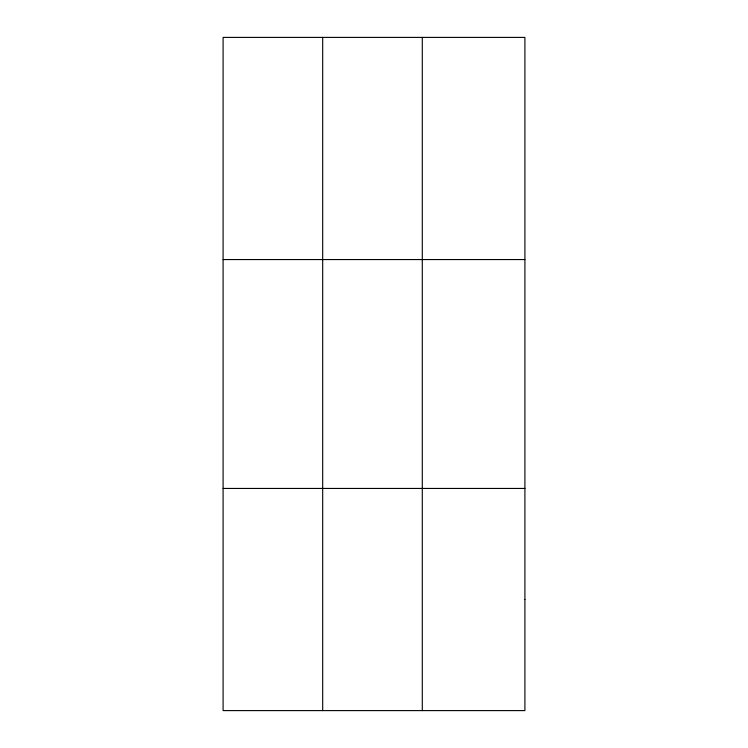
<?xml version="1.0" encoding="UTF-8"?>
<svg xmlns="http://www.w3.org/2000/svg" width="748" height="748" viewBox="0 0 748 748"><rect width="100%" height="100%" fill="white"/><g stroke="black" fill="none" stroke-linecap="round" stroke-linejoin="round"><path stroke-width="1.12" d="M322.687 37.4L322.687 710.6M422.293 37.4L422.293 710.6M223.091 259.556L524.909 259.556M223.091 488.444L524.909 488.444M524.909 599.522L524.909 710.6L223.091 710.6L223.091 37.4L524.909 37.4L524.909 599.522"/></g></svg>
